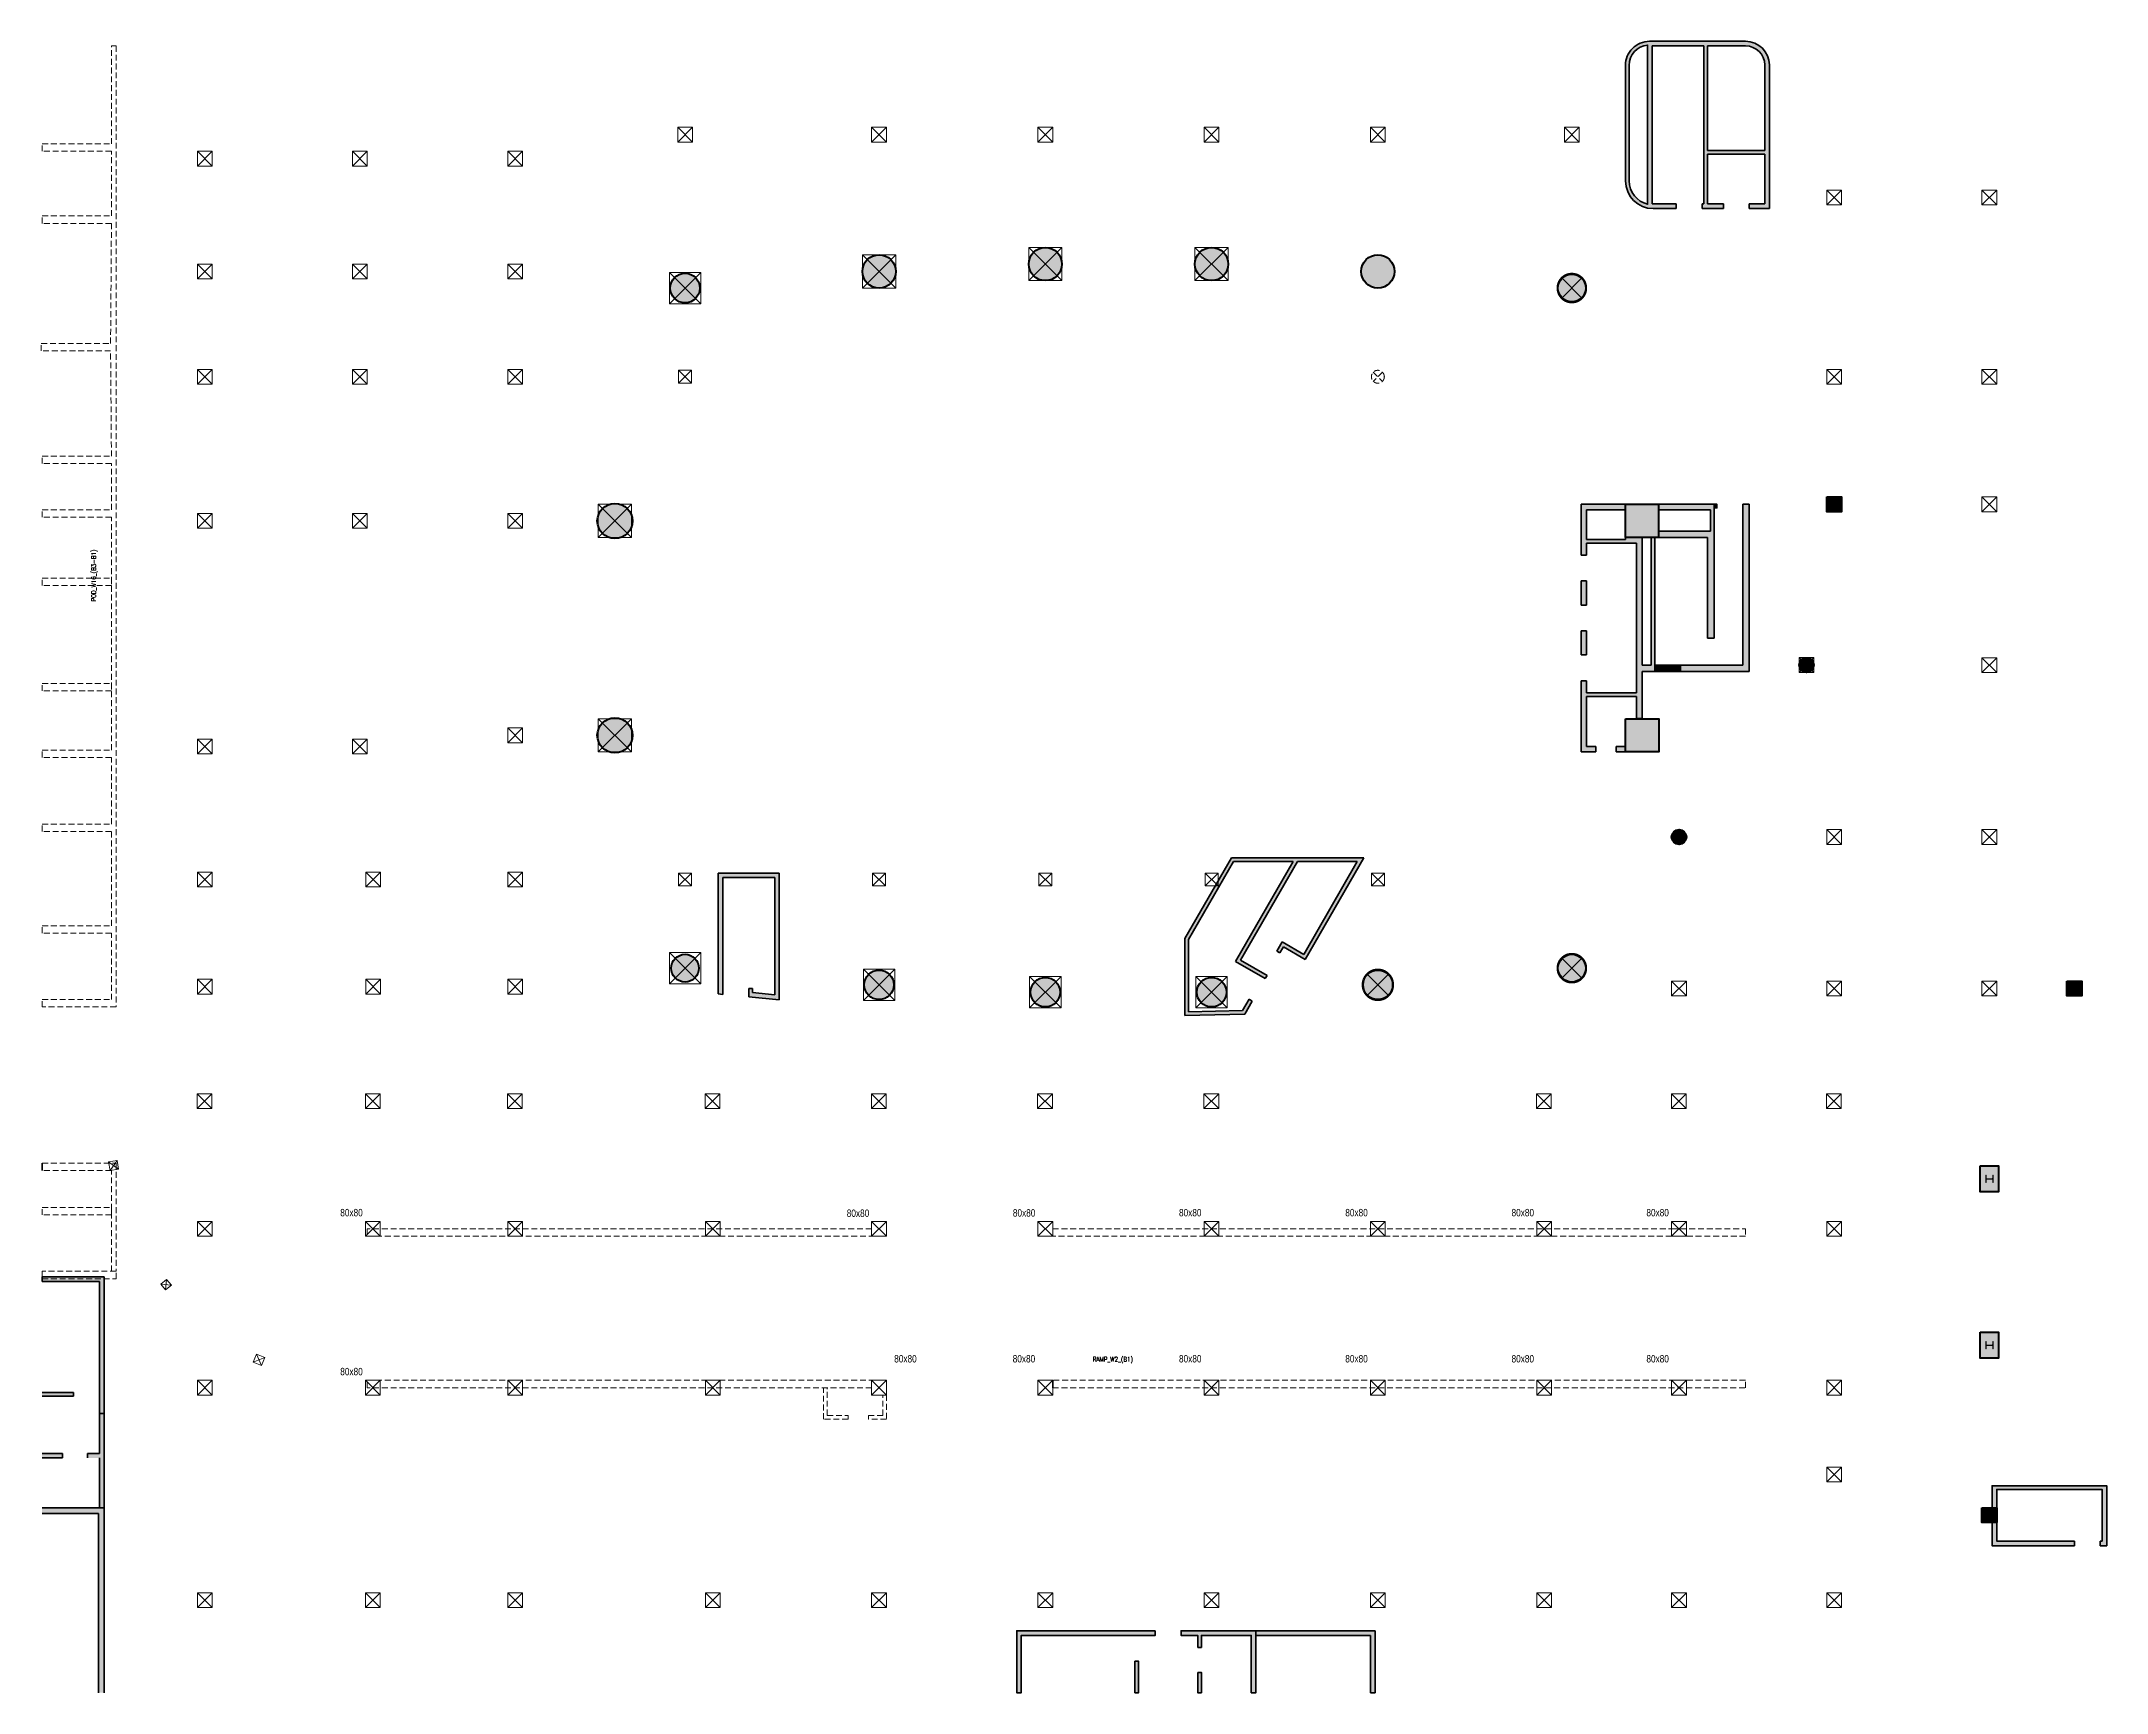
# Model space of a CAD drawing. Header units: millimetres. Extents: x 354 to 217000, y 400 to 89750.
# Drawn here: x 354 to 112150, y 400 to 89750 of the extents above; entities that cross this region are included whole.
import ezdxf
from ezdxf.enums import TextEntityAlignment as Align

# ---------------------------------------------------------------- set-up
doc = ezdxf.new("R2010")
doc.units = ezdxf.units.MM
doc.linetypes.add('HIDDEN2', pattern=[4.7625, 3.175, -1.5875])
doc.layers.get('0').update_dxf_attribs({"lineweight": 20})
doc.layers.get('Defpoints').update_dxf_attribs({"color": 151, "lineweight": 9})
for name, color, linetype, lineweight in [('C1', 20, 'Continuous', 35), ('NDC_S-COLUMN', 4, 'Continuous', 40), ('NDC_S_HATCH COLUMN AND WALL', 251, 'Continuous', 13), ('NDC_S_HIDDEN', 8, 'HIDDEN2', 13), ('PD_B1F_Col|PD_B1F_Col|POD_Core wall_12(B3-B1)$0$NDC_S_WALL', 6, 'Continuous', 35), ('PD_B1F_Col|PD_B1F_Col|POD_Core wall_20.1(B1)$0$NDC_S_WALL', 6, 'Continuous', 35), ('POD_Core wall_12.1(1F)$0$NDC_S_WALL', 6, 'Continuous', 35), ('Ramp wall 3(B3-B1)$0$NDC_S_HATCH COLUMN AND WALL', 251, 'Continuous', 13), ('Ramp wall 3(B3-B1)$0$NDC_S_WALL', 6, 'Continuous', 35)]:
    doc.layers.add(name, color=color, linetype=linetype, lineweight=lineweight)
doc.layers.add('NDC. KT Dam', color=32, linetype='Continuous', plot=False)
doc.styles.add('ARIAL', font='arial.ttf', dxfattribs={"width": 0.8})
doc.styles.add('POD_Core wall_16(B3-B1)$0$NDC_BAR 2', font='romans.shx', dxfattribs={"width": 0.8})
doc.styles.add('Ramp wall 2.1(B1)$0$NDC_BAR 2', font='romans.shx', dxfattribs={"width": 0.8})

# ---------------------------------------------------------------- blocks, each defined once
blk = doc.blocks.new('cot')
at = {"layer": 'NDC_S_HATCH COLUMN AND WALL', "ltscale": 0.005}
h = blk.add_hatch(color=256, dxfattribs=at)
h.dxf.hatch_style = 1
h.paths.add_polyline_path([(-0.5, 0.5), (0.5, 0.5), (0.5, -0.5), (-0.5, -0.5)])
at = {"layer": 'NDC_S-COLUMN', "ltscale": 0.005}
blk.add_lwpolyline([(-0.5, 0.5), (0.5, 0.5), (0.5, -0.5), (-0.5, -0.5)], close=True, dxfattribs=at)
blk = doc.blocks.new('cottron')
at = {"layer": 'NDC_S_HATCH COLUMN AND WALL'}
h = blk.add_hatch(color=256, dxfattribs=at)
h.dxf.hatch_style = 1
h.paths.add_polyline_path([(-0.5, 0, 1), (0.5, 0, 1)])
at = {"layer": 'NDC_S-COLUMN', "ltscale": 0.005}
blk.add_circle((0, 0), 0.5, dxfattribs=at)
blk = doc.blocks.new('cotdung')
at = {"layer": 'NDC_S_HIDDEN'}
for p, q in [((-0.5, 0.5), (0.5, -0.5)), ((0.5, 0.5), (-0.5, -0.5))]:
    blk.add_line(p, q, dxfattribs=at)
blk.add_lwpolyline([(-0.5, 0.5), (0.5, 0.5), (0.5, -0.5), (-0.5, -0.5)], close=True, dxfattribs=at)
blk = doc.blocks.new('cottrondung')
at = {"layer": 'NDC_S_HIDDEN', "ltscale": 100}
for p, q in [((-0.354, 0.354), (0.354, -0.354)), ((0.354, 0.354), (-0.354, -0.354))]:
    blk.add_line(p, q, dxfattribs=at)
blk.add_circle((0, 0), 0.5, dxfattribs=at)
blk = doc.blocks.new('A$C6AF0583A')
at = {"color": 4, "linetype": 'ByBlock'}
for p, q in [((-179, 200), (-179, 28.5)), ((-157, 6.5), (157, 6.5)), ((179, 28.5), (179, 200)), ((-179, -28.5), (-179, -200)), ((157, -6.5), (-157, -6.5)), ((179, -200), (179, -28.5))]:
    blk.add_line(p, q, dxfattribs=at)
for points in [[(-179, -200), (-200, -200), (-200, 200), (-179, 200)], [(179, 200), (200, 200), (200, -200), (179, -200)]]:
    blk.add_lwpolyline(points, dxfattribs=at)
for centre, start, end in [((-157, 28.5), 180, 270), ((157, 28.5), 270, 0), ((-157, -28.5), 90, 180), ((157, -28.5), 0, 90)]:
    blk.add_arc(centre, 22, start, end, dxfattribs=at)
at = {"layer": 'Defpoints', "color": 4}
for p, q in [((6.5, 0), (-6.5, 0)), ((0, -6.5), (0, 6.5))]:
    blk.add_line(p, q, dxfattribs=at)

msp = doc.modelspace()

# ---------------------------------------------------------------- hatches: boundary and pattern name
at = {"layer": 'NDC_S_HATCH COLUMN AND WALL'}
h = msp.add_hatch(color=256, dxfattribs=at)
h.dxf.hatch_style = 1
h.paths.add_polyline_path([(87401, 89750, 0.4144139), (86101, 88449), (86105, 82199, 0.4140132), (87605, 80700), (88850, 80700), (88850, 80950), (87550, 80950), (87550, 89500), (90350, 89500), (90350, 80950), (90250, 80950), (90250, 80700), (91400, 80700), (91400, 80950), (90550, 80950), (90550, 83650), (93650, 83650), (93650, 80950), (92800, 80950), (92800, 80700), (93900, 80700), (93900, 88473, 0.4090498), (92600, 89750)])
h.paths.add_polyline_path([(92600, 89500, -0.408469), (93650, 88471), (93650, 83850), (90550, 83850), (90550, 89500)], flags=16)
h.paths.add_polyline_path([(87300, 89545), (87300, 80936, -0.3462435), (86305, 82199), (86305, 82199), (86301, 88452, -0.3872145)], flags=16)
h = msp.add_hatch(color=256, dxfattribs=at)
h.dxf.hatch_style = 1
h.paths.add_polyline_path([(92800, 64700), (92450, 64700), (92450, 64400), (92450, 56000), (89075, 56000), (89075, 55650), (92800, 55650)])
h.paths.add_polyline_path([(86100, 64700), (83700, 64700), (83700, 61950), (84000, 61950), (84000, 62600), (86700, 62600), (86700, 54500), (84000, 54500), (84000, 55150), (83700, 55150), (83700, 51300), (84500, 51300), (84500, 51600), (84000, 51600), (84000, 54300), (86700, 54300), (86700, 53102), (87000, 53102), (87000, 55650), (87700, 55650), (87700, 62900), (87500, 62900), (87500, 56000), (87000, 56000), (87000, 62900), (86100, 62900), (86100, 62800), (84000, 62800), (84000, 64400), (86100, 64400)])
h.paths.add_polyline_path([(90900, 64700), (87900, 64700), (87900, 64400), (90700, 64400), (90700, 63250), (87900, 63250), (87900, 62900), (90550, 62900), (90550, 57450), (90900, 57450)])
h.paths.add_polyline_path([(86100, 51600), (85600, 51600), (85600, 51300), (86100, 51300)], flags=17)
h.paths.add_polyline_path([(84000, 57850), (83700, 57850), (83700, 56550), (84000, 56550)], flags=17)
h.paths.add_polyline_path([(84000, 60550), (83700, 60550), (83700, 59250), (84000, 59250)], flags=17)
h = msp.add_hatch(color=256, dxfattribs=at)
h.dxf.hatch_style = 1
h.paths.add_polyline_path([(90900, 64500), (91050, 64500), (91050, 64700), (90900, 64700)])
h = msp.add_hatch(color=256, dxfattribs=at)
h.dxf.hatch_style = 1
h.paths.add_polyline_path([(87700, 56000), (89075, 56000), (89075, 55650), (87700, 55650)])
h = msp.add_hatch(color=256, dxfattribs=at)
h.dxf.hatch_style = 1
h.paths.add_polyline_path([(40300, 44750), (37000, 44750), (37000, 38209), (37250, 38184), (37250, 44500), (40050, 44500), (40050, 38156), (38850, 38276), (38850, 38492), (38650, 38492), (38650, 38045), (40300, 37880)])
h = msp.add_hatch(color=256, dxfattribs=at)
h.dxf.hatch_style = 1
h.paths.add_polyline_path([(71933, 45572), (64771, 45567), (62255, 41208), (62257, 37043), (65493, 37116), (65902, 37824), (65728, 37924), (65376, 37314), (62457, 37247), (62455, 41155), (64887, 45367), (68121, 45369), (64999, 39962), (66601, 39036), (66701, 39210), (65272, 40035), (68352, 45370), (71587, 45372), (68685, 40346), (67516, 41021), (67228, 40523), (67401, 40423), (67589, 40747), (68758, 40073)])
h = msp.add_hatch(color=256, dxfattribs=at)
h.dxf.hatch_style = 1
h.paths.add_polyline_path([(112150, 11600), (105950, 11600), (105950, 8350), (110400, 8350), (110400, 8600), (106200, 8600), (106200, 11400), (111900, 11400), (111900, 8600), (111800, 8600), (111800, 8350), (112150, 8350)])
at = {"layer": 'PD_B1F_Col|PD_B1F_Col|POD_Core wall_12(B3-B1)$0$NDC_S_WALL', "ltscale": 200}
h = msp.add_hatch(color=251, dxfattribs=at)
h.dxf.hatch_style = 1
h.paths.add_polyline_path([(3750, 22900), (400, 22900), (400, 22650), (3500, 22650), (3500, 15500), (3750, 15500)])
h.paths.add_polyline_path([(2100, 16650), (400, 16650), (400, 16450), (2100, 16450)], flags=17)
h.paths.add_polyline_path([(1500, 13350), (400, 13350), (400, 13100), (1500, 13100)])
h = msp.add_hatch(color=251, dxfattribs=at)
h.dxf.hatch_style = 1
h.paths.add_polyline_path([(3750, 10400), (400, 10400), (400, 10100), (3450, 10100), (3450, 400), (3750, 400)])
h.paths.add_polyline_path([(3750, 15500), (3500, 15500), (3500, 13350), (2850, 13350), (2850, 13100), (3500, 13100), (3500, 10400), (3750, 10400)])
at = {"layer": 'Ramp wall 3(B3-B1)$0$NDC_S_HATCH COLUMN AND WALL'}
h = msp.add_hatch(color=256, dxfattribs=at)
h.dxf.hatch_style = 1
h.paths.add_polyline_path([(62950, 2850), (63150, 2850), (63150, 3500), (65850, 3500), (65850, 400), (66100, 400), (66100, 3750), (62050, 3750), (62050, 3500), (62950, 3500)])
h.paths.add_polyline_path([(62950, 1500), (62950, 400), (63150, 400), (63150, 1500)])
h.paths.add_polyline_path([(59550, 2100), (59550, 400), (59750, 400), (59750, 2100)], flags=17)
h.paths.add_polyline_path([(60650, 3750), (53150, 3750), (53150, 400), (53400, 400), (53400, 3500), (60650, 3500)])
h = msp.add_hatch(color=256, dxfattribs=at)
h.dxf.hatch_style = 1
h.paths.add_polyline_path([(72300, 3500), (72300, 400), (72550, 400), (72550, 3750), (66100, 3750), (66100, 3500)])

# ---------------------------------------------------------------- linework, layer by layer
at = {"layer": 'C1', "color": 6}
for p, q in [((66100, 3750), (72550, 3750)), ((66100, 3500), (66100, 3750)), ((72300, 3500), (66100, 3500)), ((72300, 400), (72300, 3500)), ((72550, 3750), (72550, 400)), ((72300, 400), (72550, 400))]:
    msp.add_line(p, q, dxfattribs=at)
at = {"layer": 'NDC_S_HIDDEN', "ltscale": 100}
for p, q in [((106200, 81700), (106200, 81300)), ((72453, 71847), (72947, 71353)), ((72947, 71847), (72453, 71353)), ((42700, 15200), (42700, 16900)), ((42900, 15400), (42900, 16900)), ((45900, 15400), (45900, 16500)), ((46100, 16500), (46100, 15200)), ((44025, 15200), (42700, 15200)), ((42900, 15400), (44025, 15400)), ((44025, 15200), (44025, 15400)), ((45125, 15400), (45900, 15400)), ((45125, 15200), (45125, 15400)), ((46100, 15200), (45125, 15200)), ((81550, 5000), (81300, 5000))]:
    msp.add_line(p, q, dxfattribs=at)
for points in [[(4400, 89500), (4400, 37500), (400, 37500), (400, 37900), (4150, 37900), (4150, 41500), (400, 41500), (400, 41900), (4150, 41900), (4150, 47000), (400, 47000), (400, 47400), (4150, 47400), (4150, 51000), (400, 51000), (400, 51400), (4150, 51400), (4150, 64000), (400, 64000), (400, 64400), (4150, 64400), (4150, 66900), (400, 66900), (400, 67300), (4150, 67300), (4104, 73000), (354, 73000), (354, 73400), (4104, 73400), (4150, 79900), (400, 79900), (400, 80300), (4150, 80300), (4150, 83800), (400, 83800), (400, 84200), (4150, 84200), (4150, 89500)], [(400, 60700), (4150, 60700), (4150, 60300), (400, 60300)], [(400, 55000), (4150, 55000), (4150, 54600), (400, 54600)], [(400, 26650), (4150, 26650), (4150, 26250), (400, 26250)], [(18000, 25100), (45300, 25100), (45300, 25500), (18000, 25500)], [(18000, 25100), (45300, 25100), (45300, 25500), (18000, 25500)], [(400, 22800), (4400, 22800), (4400, 23200), (400, 23200)]]:
    msp.add_lwpolyline(points, close=True, dxfattribs=at)
for points in [[(400, 29050), (4400, 29050), (4400, 23200), (4150, 23200), (4150, 28650), (400, 28650)], [(88600, 25100), (55100, 25100), (55100, 25500), (88600, 25500)], [(88600, 25500), (92600, 25500), (92600, 25100), (88600, 25100)], [(45300, 16900), (18000, 16900), (18000, 17300), (45300, 17300)], [(55100, 16900), (92600, 16900), (92600, 17300), (55100, 17300)]]:
    msp.add_lwpolyline(points, dxfattribs=at)
msp.add_circle((72700, 71600), 350, dxfattribs=at)
at = {"layer": 'PD_B1F_Col|PD_B1F_Col|POD_Core wall_12(B3-B1)$0$NDC_S_WALL', "ltscale": 200}
for p, q in [((400, 22650), (400, 22900)), ((400, 22900), (3750, 22900)), ((400, 22650), (400, 22900)), ((3500, 22650), (400, 22650)), ((3500, 15500), (3500, 22650)), ((3750, 22900), (3750, 15500)), ((400, 16650), (2100, 16650)), ((2100, 16450), (400, 16450)), ((2100, 16450), (2100, 16650)), ((3500, 15500), (3750, 15500)), ((3500, 13350), (3500, 15500)), ((3750, 15500), (3750, 10400)), ((400, 13350), (1500, 13350)), ((400, 13100), (1500, 13100)), ((1500, 13100), (1500, 13350)), ((2850, 13100), (2850, 13350)), ((2850, 13350), (3500, 13350)), ((3500, 13100), (3500, 10400)), ((3500, 10400), (400, 10400)), ((3750, 10400), (400, 10400)), ((3450, 10100), (400, 10100)), ((3450, 400), (3450, 10100)), ((3750, 400), (3750, 10400))]:
    msp.add_line(p, q, dxfattribs=at)
at = {"layer": 'PD_B1F_Col|PD_B1F_Col|POD_Core wall_20.1(B1)$0$NDC_S_WALL', "ltscale": 200}
msp.add_line((55100, 17300), (55100, 16900), dxfattribs=at)
msp.add_line((55100, 17300), (55100, 16900), dxfattribs=at)
at = {"layer": 'POD_Core wall_12.1(1F)$0$NDC_S_WALL', "ltscale": 200}
for p, q in [((92600, 89750), (87401, 89750)), ((87550, 80950), (87550, 89500)), ((87550, 89500), (90350, 89500)), ((90350, 89500), (90350, 80950)), ((92600, 89500), (90550, 89500)), ((90550, 89500), (90550, 83850)), ((86101, 88449), (86105, 82199)), ((93650, 83850), (93650, 88471)), ((93900, 80700), (93900, 88473)), ((90550, 83850), (93650, 83850)), ((90550, 80950), (90550, 83650)), ((90550, 83650), (93650, 83650)), ((93650, 83650), (93650, 80950)), ((88850, 80950), (87550, 80950)), ((87605, 80700), (88850, 80700)), ((88850, 80700), (88850, 80950)), ((90350, 80950), (90250, 80950)), ((90250, 80950), (90250, 80700)), ((90250, 80700), (91400, 80700)), ((91400, 80950), (90550, 80950)), ((91400, 80700), (91400, 80950)), ((92800, 80950), (92800, 80700)), ((93650, 80950), (92800, 80950)), ((92800, 80700), (93900, 80700)), ((83700, 61950), (83700, 64700)), ((83700, 64700), (86100, 64700)), ((84000, 62800), (84000, 64400)), ((84000, 64400), (86100, 64400)), ((87900, 64700), (90900, 64700)), ((87900, 64400), (90700, 64400)), ((90700, 63250), (90700, 64400)), ((90900, 57450), (90900, 64700)), ((92450, 64700), (92800, 64700)), ((92450, 64400), (92450, 64700)), ((92450, 64400), (92450, 56000)), ((92800, 64700), (92800, 55650)), ((84000, 62800), (86100, 62800)), ((86100, 62800), (86100, 62900)), ((87000, 62900), (87000, 56000)), ((87500, 62900), (87500, 56000)), ((90550, 62900), (87700, 62900)), ((87700, 62900), (87700, 55650)), ((87900, 63250), (90700, 63250)), ((90550, 57450), (90550, 62900)), ((83700, 61950), (84000, 61950)), ((84000, 61950), (84000, 62600)), ((84000, 62600), (86700, 62600)), ((86700, 62600), (86700, 54500)), ((83700, 59250), (83700, 60550)), ((83700, 60550), (84000, 60550)), ((84000, 59250), (84000, 60550)), ((84000, 59250), (83700, 59250)), ((83700, 56550), (83700, 57850)), ((84000, 57850), (83700, 57850)), ((84000, 56550), (84000, 57850)), ((90900, 57450), (90550, 57450)), ((83700, 56550), (84000, 56550)), ((87500, 56000), (87000, 56000)), ((89075, 56000), (89075, 55650)), ((89075, 56000), (92450, 56000)), ((83700, 55150), (84000, 55150)), ((83700, 51300), (83700, 55150)), ((84000, 54500), (84000, 55150)), ((87000, 55650), (87000, 53102)), ((87700, 55650), (87000, 55650)), ((89075, 55650), (92800, 55650)), ((86700, 54500), (84000, 54500)), ((84000, 51600), (84000, 54300)), ((86700, 54300), (84000, 54300)), ((86700, 54300), (86700, 53102)), ((84500, 51600), (84000, 51600)), ((84500, 51600), (84500, 51300)), ((86100, 51600), (85600, 51600)), ((85600, 51600), (85600, 51300)), ((84500, 51300), (83700, 51300)), ((86100, 51300), (85600, 51300)), ((40300, 44750), (37000, 44750)), ((37000, 38209), (37000, 44750)), ((40300, 44750), (40300, 37880)), ((62255, 41208), (64771, 45567)), ((62455, 41155), (64887, 45367)), ((64771, 45567), (71933, 45572)), ((64887, 45367), (68121, 45369)), ((68121, 45369), (64999, 39962)), ((68352, 45370), (65272, 40035)), ((68352, 45370), (71587, 45372)), ((68685, 40346), (71587, 45372)), ((68758, 40073), (71933, 45572)), ((40050, 44500), (37250, 44500)), ((37250, 38184), (37250, 44500)), ((40050, 44500), (40050, 38156)), ((62255, 41208), (62257, 37043)), ((62455, 41155), (62457, 37247)), ((67228, 40523), (67516, 41021)), ((67228, 40523), (67401, 40423)), ((67589, 40747), (67401, 40423)), ((67516, 41021), (68685, 40346)), ((67589, 40747), (68758, 40073)), ((64999, 39962), (66601, 39036)), ((65272, 40035), (66701, 39210)), ((66701, 39210), (66601, 39036)), ((37250, 38184), (37000, 38209)), ((38650, 38045), (38650, 38492)), ((38650, 38492), (38850, 38492)), ((40300, 37880), (38650, 38045)), ((38850, 38276), (38850, 38492)), ((40050, 38156), (38850, 38276)), ((65493, 37116), (62257, 37043)), ((65376, 37314), (62457, 37247)), ((65376, 37314), (65728, 37924)), ((65902, 37824), (65493, 37116)), ((65728, 37924), (65902, 37824))]:
    msp.add_line(p, q, dxfattribs=at)
at = {"layer": 'POD_Core wall_12.1(1F)$0$NDC_S_WALL'}
for p, q in [((86100, 64700), (86100, 64400)), ((87900, 64400), (87900, 64700)), ((86100, 62900), (87700, 62900)), ((87900, 63250), (87900, 62900)), ((86700, 53102), (87000, 53102)), ((86100, 51600), (86100, 51300))]:
    msp.add_line(p, q, dxfattribs=at)
at = {"layer": 'POD_Core wall_12.1(1F)$0$NDC_S_WALL', "ltscale": 200}
msp.add_lwpolyline([(86301, 88449, -0.3878037), (87300, 89545), (87300, 80936, -0.3462433), (86305, 82199)], format="xyb", dxfattribs=at)
msp.add_lwpolyline([(86305, 82199), (86301, 88452)], dxfattribs=at)
for points in [[(90900, 64500), (91050, 64500), (91050, 64700), (90900, 64700)], [(87700, 56000), (89075, 56000), (89075, 55650), (87700, 55650)]]:
    msp.add_lwpolyline(points, close=True, dxfattribs=at)
at = {"layer": 'POD_Core wall_12.1(1F)$0$NDC_S_WALL'}
for points in [[(111800, 8350), (112150, 8350), (112150, 11600), (105950, 11600), (105950, 8350), (110400, 8350)], [(111800, 8600), (111900, 8600), (111900, 11400), (106200, 11400), (106200, 8600), (110400, 8600)], [(110400, 8600), (110400, 8350)], [(111800, 8350), (111800, 8600)]]:
    msp.add_lwpolyline(points, dxfattribs=at)
at = {"layer": 'POD_Core wall_12.1(1F)$0$NDC_S_WALL', "ltscale": 200}
for centre, radius, start, end in [((87401, 88450), 1300, 90, 180.0392), ((92600, 88450), 1300, 1.01197, 90), ((92600, 88450), 1050, 1.12602, 90), ((87605, 82200), 1500, 180.0392, 270)]:
    msp.add_arc(centre, radius, start, end, dxfattribs=at)
at = {"layer": 'Ramp wall 3(B3-B1)$0$NDC_S_WALL'}
msp.add_line((400, 28650), (400, 29050), dxfattribs=at)
at = {"layer": 'Ramp wall 3(B3-B1)$0$NDC_S_WALL', "ltscale": 200}
for points in [[(60650, 3750), (53150, 3750), (53150, 400), (53400, 400), (53400, 3500), (60650, 3500)], [(59550, 2100), (59550, 400), (59750, 400), (59750, 2100)]]:
    msp.add_lwpolyline(points, close=True, dxfattribs=at)
for points in [[(62950, 2850), (63150, 2850), (63150, 3500), (65850, 3500), (65850, 400), (66100, 400), (66100, 3750), (62050, 3750), (62050, 3500), (62950, 3500), (62950, 2850)], [(62950, 1500), (62950, 400), (63150, 400), (63150, 1500), (62950, 1500)]]:
    msp.add_lwpolyline(points, dxfattribs=at)

# ---------------------------------------------------------------- block references
for name, p, xscale, yscale in [('cotdung', (35200, 84700), 800, 800), ('cotdung', (45700, 84700), 800, 800), ('cotdung', (54700, 84700), 800, 800), ('cotdung', (63700, 84700), 800, 800), ('cotdung', (72700, 84701), 800, 800), ('cotdung', (83200, 84700), 800, 800), ('cotdung', (9200, 83400), 800, 800), ('cotdung', (17600, 83400), 800, 800), ('cotdung', (26000, 83400), 800, 800), ('cotdung', (97400, 81300), 800, 800), ('cotdung', (105800, 81300), 800, 800), ('cotdung', (54700, 77700), 1800, 1800), ('cotdung', (63700, 77700), 1800, 1800), ('cotdung', (9200, 77300), 800, 800), ('cotdung', (17600, 77300), 800, 800), ('cotdung', (26000, 77300), 800, 800), ('cotdung', (35200, 76400), 1700, 1700), ('cotdung', (45700, 77300), 1800, 1800), ('cotdung', (9200, 71600), 800, 800), ('cotdung', (17600, 71600), 800, 800), ('cotdung', (26000, 71600), 800, 800), ('cotdung', (35200, 71600), 700, 700), ('cotdung', (97400, 71600), 800, 800), ('cotdung', (105800, 71600), 800, 800), ('cot', (97400, 64700), 800, 800), ('cotdung', (105800, 64700), 800, 800), ('cotdung', (9200, 63800), 800, 800), ('cotdung', (17600, 63800), 800, 800), ('cotdung', (26000, 63800), 800, 800), ('cotdung', (31400, 63800), 1800, 1800), ('cot', (86998, 63798), 1800, 1800), ('cotdung', (105800, 56000), 800, 800), ('cotdung', (26000, 52200), 800, 800), ('cotdung', (31400, 52200), 1800, 1800), ('cot', (87000, 52200), 1800, 1800), ('cotdung', (9200, 51600), 800, 800), ('cotdung', (17600, 51600), 800, 800), ('cotdung', (97400, 46700), 800, 800), ('cotdung', (105800, 46700), 800, 800), ('cotdung', (9200, 44400), 800, 800), ('cotdung', (18315, 44400), 800, 800), ('cotdung', (26000, 44400), 800, 800), ('cotdung', (35200, 44400), 700, 700), ('cotdung', (45700, 44400), 700, 700), ('cotdung', (54700, 44400), 700, 700), ('cotdung', (63700, 44400), 700, 700), ('cotdung', (72700, 44400), 700, 700), ('cotdung', (35200, 39600), 1700, 1700), ('cotdung', (45700, 38700), 1700, 1700), ('cotdung', (54700, 38300), 1700, 1700), ('cotdung', (63700, 38300), 1700, 1700), ('cotdung', (9200, 38600), 800, 800), ('cotdung', (18315, 38600), 800, 800), ('cotdung', (26000, 38600), 800, 800), ('cotdung', (89000, 38500), 800, 800), ('cotdung', (97400, 38500), 800, 800), ('cotdung', (105800, 38500), 800, 800), ('cot', (110400, 38500), 800, 800), ('cotdung', (9185, 32400), 800, 800), ('cotdung', (18300, 32400), 800, 800), ('cotdung', (25985, 32400), 800, 800), ('cotdung', (36685, 32400), 800, 800), ('cotdung', (45685, 32400), 800, 800), ('cotdung', (54685, 32400), 800, 800), ('cotdung', (63685, 32400), 800, 800), ('cotdung', (81685, 32400), 800, 800), ('cotdung', (88985, 32400), 800, 800), ('cotdung', (97385, 32400), 800, 800), ('cot', (105800, 28200), 1000, 1400), ('cotdung', (9200, 25500), 800, 800), ('cotdung', (18300, 25500), 800, 800), ('cotdung', (26000, 25500), 800, 800), ('cotdung', (36700, 25500), 800, 800), ('cotdung', (45700, 25500), 800, 800), ('cotdung', (54700, 25500), 800, 800), ('cotdung', (63700, 25500), 800, 800), ('cotdung', (72700, 25500), 800, 800), ('cotdung', (81700, 25500), 800, 800), ('cotdung', (89000, 25500), 800, 800), ('cotdung', (97400, 25500), 800, 800), ('cot', (105800, 19200), 1000, 1400), ('cotdung', (9200, 16900), 800, 800), ('cotdung', (18300, 16900), 800, 800), ('cotdung', (26000, 16900), 800, 800), ('cotdung', (36700, 16900), 800, 800), ('cotdung', (45700, 16900), 800, 800), ('cotdung', (54700, 16900), 800, 800), ('cotdung', (63700, 16900), 800, 800), ('cotdung', (72700, 16900), 800, 800), ('cotdung', (81700, 16900), 800, 800), ('cotdung', (89000, 16900), 800, 800), ('cotdung', (97400, 16900), 800, 800), ('cotdung', (97400, 12200), 800, 800), ('cot', (105800, 10000), 800, 800), ('cotdung', (9200, 5400), 800, 800), ('cotdung', (18300, 5400), 800, 800), ('cotdung', (26000, 5400), 800, 800), ('cotdung', (36700, 5400), 800, 800), ('cotdung', (45700, 5400), 800, 800), ('cotdung', (54700, 5400), 800, 800), ('cotdung', (63700, 5400), 800, 800), ('cotdung', (72700, 5400), 800, 800), ('cotdung', (81700, 5400), 800, 800), ('cotdung', (89000, 5400), 800, 800), ('cotdung', (97400, 5400), 800, 800)]:
    msp.add_blockref(name, p, dxfattribs=dict(xscale=xscale, yscale=yscale))
for name, p, xscale, yscale, zscale in [('cottron', (54700, 77700), 1800, 1800, 1800), ('cottron', (54700, 77700), 1800, 1800, 1800), ('cottron', (63700, 77700), 1800, 1800, 1800), ('cottron', (63700, 77700), 1800, 1800, 1800), ('cottron', (35200, 76400), 1600, 1600, 1700), ('cottron', (45700, 77300), 1800, 1800, 1800), ('cottron', (45700, 77300), 1800, 1800, 1800), ('cottron', (72700, 77300), 1800, 1800, 1700), ('cottron', (72700, 77300), 1800, 1800, 1800), ('cottrondung', (83200, 76400), 1600, 1600, 1600), ('cottron', (83200, 76400), 1500, 1500, 1700), ('cottron', (31400, 63800), 1900, 1900, 1900), ('cotdung', (95900, 56002), 800, 800, 800), ('cottron', (95900, 56000), 800, 800, 800), ('cottron', (31400, 52200), 1900, 1900, 1900), ('cottron', (89000, 46700), 800, 800, 800), ('cottron', (35200, 39600), 1500, 1500, 1500), ('cottrondung', (83200, 39600), 1600, 1600, 1600), ('cottron', (83200, 39600), 1500, 1500, 1500), ('cottron', (45700, 38700), 1600, 1600, 1600), ('cottrondung', (72700, 38700), 1700, 1700, 1700), ('cottron', (72700, 38700), 1600, 1600, 1600), ('cottron', (54700, 38300), 1600, 1600, 1700), ('cottron', (63700, 38300), 1600, 1600, 1600)]:
    msp.add_blockref(name, p, dxfattribs=dict(xscale=xscale, yscale=yscale, zscale=zscale))
for p in [(97400, 64707), (95900, 56007), (105800, 28200), (105800, 19200)]:
    msp.add_blockref('A$C6AF0583A', p)
for p, xscale, yscale, zscale, rotation in [((7108, 22475), 405.0122536378003, 405.0122536378003, 1.012530634094501, 39.66144272484151), ((12135, 18410), 476.854945468559, 476.854945468559, 1.192137363671397, 67.52245423567831)]:
    msp.add_blockref('cotdung', p, dxfattribs=dict(xscale=xscale, yscale=yscale, zscale=zscale, rotation=rotation))
at = {"layer": 'NDC_S_HIDDEN', "ltscale": 100, "xscale": 469.426720934736, "yscale": 469.426720934736, "zscale": 1.17356680233684, "rotation": 9.302182527613255}
msp.add_blockref('cotdung', (4267, 28920), dxfattribs=at)

# ---------------------------------------------------------------- texts
at = {"layer": 'Defpoints', "style": 'POD_Core wall_16(B3-B1)$0$NDC_BAR 2', "width": 0.8}
msp.add_text('POD_W16_(B3-B1)', height=250, rotation=90, dxfattribs=at).set_placement((3314, 59434))
at = {"layer": 'Defpoints', "style": 'Ramp wall 2.1(B1)$0$NDC_BAR 2', "width": 0.8}
msp.add_text('RAMP_W2_(B1)', height=250, dxfattribs=at).set_placement((57265, 18315))
at = {"layer": 'NDC. KT Dam', "style": 'ARIAL', "width": 0.8}
for p in [(17144, 26374), (44561, 26344), (53552, 26359), (62544, 26374), (71544, 26374), (80544, 26374), (87844, 26374), (17144, 17774), (47128, 18467), (53544, 18467), (62544, 18467), (71544, 18467), (80544, 18467), (87844, 18467)]:
    msp.add_text('80x80', height=400, dxfattribs=at).set_placement(p, align=Align.MIDDLE_CENTER)

doc.saveas('drawing.dxf')
